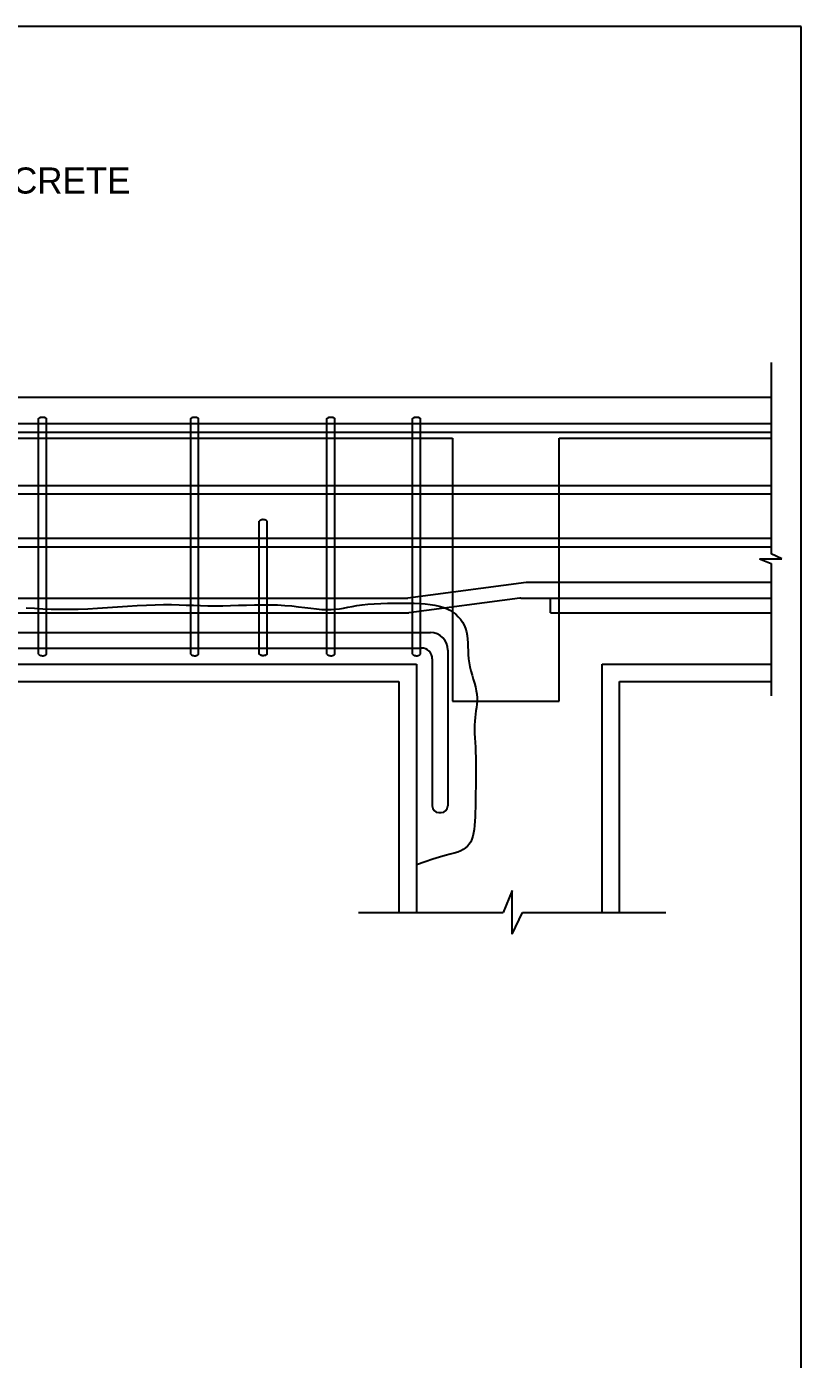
# Model space of a CAD drawing. Header units: millimetres. Extents: x -8855 to 105318, y -17958 to 67465.
# Drawn here: x 47950 to 55071, y 19883 to 32142 of the extents above; entities that cross this region are included whole.
import ezdxf
from ezdxf.lldxf.tags import DXFTag

# ---------------------------------------------------------------- set-up
doc = ezdxf.new("R2010")
doc.units = ezdxf.units.MM
doc.header["$LTSCALE"] = 25
doc.header["$PDMODE"] = 34
doc.layers.add('REN', color=3, linetype='Continuous')
doc.layers.add('TEXT', color=2, linetype='Continuous')
doc.styles.add('ROMANS', font='stylu.ttf')
tags = doc.linetypes.add('HIDDEN2', pattern=[4.7625, 3.175, -1.5875]).pattern_tags.tags
tags[6:7] = [DXFTag(74, 4), DXFTag(75, 0), DXFTag(340, '0'), DXFTag(46, 1.0), DXFTag(50, 0.0), DXFTag(44, 0.0), DXFTag(45, 0.0)]
tags[4:5] = [DXFTag(74, 4), DXFTag(75, 0), DXFTag(340, '0'), DXFTag(46, 1.0), DXFTag(50, 0.0), DXFTag(44, 0.0), DXFTag(45, 0.0)]

msp = doc.modelspace()

# ---------------------------------------------------------------- linework, layer by layer
for p, q in [((55070.86848, 32141.71581), (35591.0088, 32141.71581)), ((55070.86848, 3906.40728), (55070.86848, 32141.71581)), ((54794.2332, 29051.99073), (54794.2332, 27291.87886)), ((35731.41246, 28733.75498), (54794.2332, 28733.75498)), ((48059.34054, 26369.53701), (48059.34054, 28536.90988)), ((48132.1673, 26369.53701), (48132.1673, 28536.90988)), ((49457.69736, 26369.53701), (49457.69736, 28536.90988)), ((49530.52412, 26369.53701), (49530.52412, 28536.90988)), ((50710.39204, 26369.53701), (50710.39204, 28536.90988)), ((50710.39204, 26369.53701), (50710.39204, 28536.90988)), ((50783.2188, 26369.53701), (50783.2188, 28536.90988)), ((50783.2188, 26369.53701), (50783.2188, 28536.90988)), ((51496.96779, 26369.53701), (51496.96779, 28536.90988)), ((51569.79455, 26369.53701), (51569.79455, 28536.90988)), ((50088.24086, 26369.53701), (50088.24086, 27592.98049)), ((50161.06762, 26369.53701), (50161.06762, 27592.98049)), ((54687.55544, 27246.30702), (54794.2332, 27202.61729)), ((54687.55544, 27246.30702), (54891.96397, 27246.30702)), ((54891.96397, 27246.30702), (54794.2332, 27291.87886)), ((54794.2332, 27202.61729), (54794.2332, 25988.01263)), ((52540.84252, 27029.27813), (51453.93456, 26885.37625)), ((52483.20094, 26884.33816), (51462.90631, 26749.25559)), ((52764.23025, 26748.73655), (52764.23025, 26884.8572)), ((38410.63133, 26278.63429), (51531.83648, 26278.63429)), ((51531.83648, 26278.63429), (51531.83648, 23992.73946)), ((53238.65997, 23992.73946), (53238.65997, 26278.63429)), ((53238.65997, 26278.63429), (54794.2332, 26278.63429)), ((38570.63133, 26118.63429), (51371.83648, 26118.63429)), ((51371.83648, 26118.63429), (51371.83648, 23992.73946)), ((53398.65997, 23992.73946), (53398.65997, 26118.63429)), ((53398.65997, 26118.63429), (54794.2332, 26118.63429)), ((52412.12763, 24197.13215), (52331.08817, 23992.73946)), ((52412.12763, 23795.37167), (52412.12763, 24197.13215)), ((50998.87481, 23992.73946), (52331.08817, 23992.73946)), ((52412.12763, 23795.37167), (52508.78606, 23992.73946)), ((52508.78606, 23992.73946), (53825.38045, 23992.73946))]:
    msp.add_line(p, q)
at = {"color": 8}
for p, q in [((45652.51274, 28357.87648), (51865.60007, 28357.87648)), ((51865.60007, 28357.87648), (51865.60007, 25936.41776)), ((52843.28487, 25936.41776), (52843.28487, 28357.87648)), ((52843.28487, 28357.87648), (54794.2332, 28357.87648)), ((51865.60007, 25936.41776), (52843.28487, 25936.41776))]:
    msp.add_line(p, q, dxfattribs=at)
at = {"linetype": 'HIDDEN2'}
for p, q in [((54794.2332, 27029.79717), (52548.71754, 27029.79717)), ((39207.94271, 26885.37625), (51453.93456, 26885.37625)), ((52491.07596, 26884.8572), (54794.2332, 26884.8572)), ((39198.97097, 26749.25559), (51462.90631, 26749.25559)), ((52764.23025, 26748.73655), (54794.2332, 26748.73655))]:
    msp.add_line(p, q, dxfattribs=at)
for points in [[(48059.34054, 28536.90988), (48062.35652, 28539.37589), (48064.93063, 28541.38914), (48067.12315, 28543.00689), (48068.99434, 28544.28638), (48070.60446, 28545.28488), (48072.01377, 28546.05966), (48073.28256, 28546.66796), (48074.47107, 28547.16705), (48075.63028, 28547.6054), (48076.77398, 28547.9963), (48077.90668, 28548.34423), (48079.03288, 28548.6537), (48080.15708, 28548.9292), (48081.28378, 28549.17522), (48082.41749, 28549.39627), (48083.5627, 28549.59684), (48084.72366, 28549.78084), (48085.90363, 28549.94985), (48087.10561, 28550.10487), (48088.3326, 28550.2469), (48089.5876, 28550.37694), (48090.87361, 28550.496), (48092.19364, 28550.60506), (48093.55067, 28550.70513), (48094.94623, 28550.79587), (48096.37579, 28550.87163), (48097.83336, 28550.92541), (48099.31294, 28550.95022), (48100.80853, 28550.93906), (48102.31412, 28550.88495), (48103.82372, 28550.78087), (48105.33131, 28550.61985), (48106.83374, 28550.39506), (48108.33916, 28550.10033), (48109.8586, 28549.72968), (48111.40304, 28549.27709), (48112.98351, 28548.73659), (48114.61099, 28548.10218), (48116.29649, 28547.36786), (48118.05103, 28546.52764), (48119.87832, 28545.57871), (48121.75299, 28544.53107), (48123.64238, 28543.39788), (48125.51384, 28542.19231), (48127.33472, 28540.92756), (48129.07236, 28539.61678), (48130.6941, 28538.27316), (48132.1673, 28536.90988)], [(49457.69736, 28536.90988), (49460.71334, 28539.37589), (49463.28746, 28541.38914), (49465.47997, 28543.00689), (49467.35116, 28544.28638), (49468.96128, 28545.28488), (49470.3706, 28546.05966), (49471.63938, 28546.66796), (49472.82789, 28547.16705), (49473.9871, 28547.6054), (49475.13081, 28547.9963), (49476.26351, 28548.34423), (49477.38971, 28548.6537), (49478.51391, 28548.9292), (49479.64061, 28549.17522), (49480.77431, 28549.39627), (49481.91952, 28549.59684), (49483.08049, 28549.78084), (49484.26046, 28549.94985), (49485.46244, 28550.10487), (49486.68943, 28550.2469), (49487.94443, 28550.37694), (49489.23044, 28550.496), (49490.55046, 28550.60506), (49491.9075, 28550.70513), (49493.30305, 28550.79587), (49494.73261, 28550.87163), (49496.19019, 28550.92541), (49497.66977, 28550.95022), (49499.16536, 28550.93906), (49500.67095, 28550.88495), (49502.18054, 28550.78087), (49503.68813, 28550.61985), (49505.19056, 28550.39506), (49506.69599, 28550.10033), (49508.21542, 28549.72968), (49509.75987, 28549.27709), (49511.34033, 28548.73659), (49512.96781, 28548.10218), (49514.65332, 28547.36786), (49516.40785, 28546.52764), (49518.23514, 28545.57871), (49520.10981, 28544.53107), (49521.99921, 28543.39788), (49523.87067, 28542.19231), (49525.69155, 28540.92756), (49527.42918, 28539.61678), (49529.05093, 28538.27316), (49530.52412, 28536.90988)], [(50710.39204, 28536.90988), (50713.40802, 28539.37589), (50715.98214, 28541.38914), (50718.17466, 28543.00689), (50720.04584, 28544.28638), (50721.65596, 28545.28488), (50723.06528, 28546.05966), (50724.33406, 28546.66796), (50725.52257, 28547.16705), (50726.68178, 28547.6054), (50727.82549, 28547.9963), (50728.95819, 28548.34423), (50730.08439, 28548.6537), (50731.20859, 28548.9292), (50732.33529, 28549.17522), (50733.469, 28549.39627), (50734.6142, 28549.59684), (50735.77517, 28549.78084), (50736.95514, 28549.94985), (50738.15712, 28550.10487), (50739.38411, 28550.2469), (50740.63911, 28550.37694), (50741.92512, 28550.496), (50743.24515, 28550.60506), (50744.60218, 28550.70513), (50745.99773, 28550.79587), (50747.4273, 28550.87163), (50748.88487, 28550.92541), (50750.36445, 28550.95022), (50751.86004, 28550.93906), (50753.36563, 28550.88495), (50754.87522, 28550.78087), (50756.38282, 28550.61985), (50757.88524, 28550.39506), (50759.39067, 28550.10033), (50760.91011, 28549.72968), (50762.45455, 28549.27709), (50764.03501, 28548.73659), (50765.66249, 28548.10218), (50767.348, 28547.36786), (50769.10253, 28546.52764), (50770.92983, 28545.57871), (50772.8045, 28544.53107), (50774.69389, 28543.39788), (50776.56535, 28542.19231), (50778.38623, 28540.92756), (50780.12387, 28539.61678), (50781.74561, 28538.27316), (50783.2188, 28536.90988)], [(50710.39204, 28536.90988), (50713.40802, 28539.37589), (50715.98214, 28541.38914), (50718.17466, 28543.00689), (50720.04584, 28544.28638), (50721.65596, 28545.28488), (50723.06528, 28546.05966), (50724.33406, 28546.66796), (50725.52257, 28547.16705), (50726.68178, 28547.6054), (50727.82549, 28547.9963), (50728.95819, 28548.34423), (50730.08439, 28548.6537), (50731.20859, 28548.9292), (50732.33529, 28549.17522), (50733.469, 28549.39627), (50734.6142, 28549.59684), (50735.77517, 28549.78084), (50736.95514, 28549.94985), (50738.15712, 28550.10487), (50739.38411, 28550.2469), (50740.63911, 28550.37694), (50741.92512, 28550.496), (50743.24515, 28550.60506), (50744.60218, 28550.70513), (50745.99773, 28550.79587), (50747.4273, 28550.87163), (50748.88487, 28550.92541), (50750.36445, 28550.95022), (50751.86004, 28550.93906), (50753.36563, 28550.88495), (50754.87522, 28550.78087), (50756.38282, 28550.61985), (50757.88524, 28550.39506), (50759.39067, 28550.10033), (50760.91011, 28549.72968), (50762.45455, 28549.27709), (50764.03501, 28548.73659), (50765.66249, 28548.10218), (50767.348, 28547.36786), (50769.10253, 28546.52764), (50770.92983, 28545.57871), (50772.8045, 28544.53107), (50774.69389, 28543.39788), (50776.56535, 28542.19231), (50778.38623, 28540.92756), (50780.12387, 28539.61678), (50781.74561, 28538.27316), (50783.2188, 28536.90988)], [(51496.96779, 28536.90988), (51499.98377, 28539.37589), (51502.55788, 28541.38914), (51504.7504, 28543.00689), (51506.62159, 28544.28638), (51508.23171, 28545.28488), (51509.64102, 28546.05966), (51510.90981, 28546.66796), (51512.09832, 28547.16705), (51513.25753, 28547.6054), (51514.40123, 28547.9963), (51515.53393, 28548.34423), (51516.66013, 28548.6537), (51517.78433, 28548.9292), (51518.91103, 28549.17522), (51520.04474, 28549.39627), (51521.18995, 28549.59684), (51522.35091, 28549.78084), (51523.53088, 28549.94985), (51524.73286, 28550.10487), (51525.95985, 28550.2469), (51527.21485, 28550.37694), (51528.50086, 28550.496), (51529.82089, 28550.60506), (51531.17792, 28550.70513), (51532.57347, 28550.79587), (51534.00304, 28550.87163), (51535.46061, 28550.92541), (51536.94019, 28550.95022), (51538.43578, 28550.93906), (51539.94137, 28550.88495), (51541.45097, 28550.78087), (51542.95856, 28550.61985), (51544.46098, 28550.39506), (51545.96641, 28550.10033), (51547.48585, 28549.72968), (51549.03029, 28549.27709), (51550.61075, 28548.73659), (51552.23824, 28548.10218), (51553.92374, 28547.36786), (51555.67828, 28546.52764), (51557.50557, 28545.57871), (51559.38024, 28544.53107), (51561.26963, 28543.39788), (51563.14109, 28542.19231), (51564.96197, 28540.92756), (51566.69961, 28539.61678), (51568.32135, 28538.27316), (51569.79455, 28536.90988)], [(50161.06762, 27592.98049), (50158.05164, 27595.44651), (50155.47753, 27597.45976), (50153.28501, 27599.0775), (50151.41382, 27600.357), (50149.8037, 27601.3555), (50148.39438, 27602.13027), (50147.1256, 27602.73858), (50145.93709, 27603.23767), (50144.77788, 27603.67602), (50143.63418, 27604.06691), (50142.50148, 27604.41485), (50141.37528, 27604.72432), (50140.25108, 27604.99982), (50139.12438, 27605.24584), (50137.99067, 27605.46689), (50136.84546, 27605.66746), (50135.6845, 27605.85145), (50134.50453, 27606.02046), (50133.30255, 27606.17548), (50132.07556, 27606.31752), (50130.82056, 27606.44756), (50129.53455, 27606.56661), (50128.21452, 27606.67568), (50126.85749, 27606.77575), (50125.46193, 27606.86649), (50124.03237, 27606.94225), (50122.5748, 27606.99603), (50121.09522, 27607.02084), (50119.59963, 27607.00968), (50118.09404, 27606.95556), (50116.58444, 27606.85149), (50115.07685, 27606.69047), (50113.57442, 27606.46568), (50112.069, 27606.17095), (50110.54956, 27605.80029), (50109.00512, 27605.34771), (50107.42465, 27604.80721), (50105.79717, 27604.1728), (50104.11167, 27603.43848), (50102.35713, 27602.59825), (50100.52984, 27601.64933), (50098.65517, 27600.60168), (50096.76578, 27599.46849), (50094.89432, 27598.26293), (50093.07344, 27596.99818), (50091.3358, 27595.6874), (50089.71406, 27594.34378), (50088.24086, 27592.98049)], [(47945.4197, 26795.70475), (48020.73658, 26791.47591), (48097.25338, 26787.68038), (48175.37005, 26784.65519), (48255.48657, 26782.73737), (48338.0029, 26782.26393), (48423.31902, 26783.57191), (48511.59474, 26786.85388), (48602.02923, 26791.72467), (48693.5815, 26797.65468), (48785.21055, 26804.1143), (48875.87542, 26810.57392), (48964.53509, 26816.50393), (49050.1486, 26821.37472), (49131.67494, 26824.65669), (49208.40569, 26825.98472), (49280.96267, 26825.6517), (49350.30028, 26824.11503), (49417.37288, 26821.83209), (49483.13486, 26819.26028), (49548.5406, 26816.85698), (49614.5445, 26815.07958), (49682.10092, 26814.38547), (49751.89818, 26815.07576), (49823.56025, 26816.82646), (49896.44506, 26819.15727), (49969.91049, 26821.58793), (50043.31447, 26823.63816), (50116.0149, 26824.82766), (50187.36968, 26824.67617), (50256.73673, 26822.70341), (50323.56052, 26818.61687), (50387.63184, 26812.8752), (50448.82805, 26806.12483), (50507.02651, 26799.01218), (50562.10457, 26792.18367), (50613.93961, 26786.28573), (50662.40897, 26781.96479), (50707.39002, 26779.86726), (50748.96973, 26780.44818), (50788.07354, 26783.39695), (50825.83649, 26788.2116), (50863.39363, 26794.39013), (50901.88, 26801.43056), (50942.43066, 26808.83091), (50986.18065, 26816.08918), (51034.26502, 26822.7034), (51087.42766, 26828.26055), (51144.84783, 26832.70357), (51205.31364, 26836.06437), (51267.61319, 26838.37486), (51330.5346, 26839.66696), (51392.86597, 26839.97256), (51453.3954, 26839.32358), (51510.911, 26837.75194), (51564.44199, 26835.24762), (51613.98203, 26831.6329), (51659.76589, 26826.68812), (51702.02833, 26820.19365), (51741.00414, 26811.92982), (51776.92806, 26801.67699), (51810.03489, 26789.21552), (51840.55938, 26774.32576), (51868.68216, 26756.85324), (51894.36723, 26736.90428), (51917.52446, 26714.65038), (51938.0637, 26690.26305), (51955.89482, 26663.91378), (51970.92768, 26635.77408), (51983.07213, 26606.01544), (51992.23803, 26574.80939), (51998.47045, 26542.32139), (52002.35524, 26508.69289), (52004.61346, 26474.0593), (52005.96615, 26438.55603), (52007.13438, 26402.31851), (52008.83919, 26365.48216), (52011.80165, 26328.18238), (52016.74281, 26290.55461), (52024.139, 26252.74779), (52033.48769, 26214.96504), (52044.04163, 26177.42303), (52055.05356, 26140.3384), (52065.77623, 26103.92782), (52075.4624, 26068.40795), (52083.36479, 26033.99544), (52088.73617, 26000.90696), (52091.05828, 25969.24681), (52090.72885, 25938.66995), (52088.3746, 25908.719), (52084.62227, 25878.93655), (52080.09857, 25848.86523), (52075.43025, 25818.04764), (52071.24403, 25786.0264), (52068.16664, 25752.34411), (52066.66812, 25716.65171), (52066.59179, 25679.03347), (52067.62429, 25639.68196), (52069.45226, 25598.78977), (52071.76232, 25556.54948), (52074.24111, 25513.15369), (52076.57528, 25468.79497), (52078.45145, 25423.66591), (52079.62857, 25377.94706), (52080.15486, 25331.77082), (52080.15085, 25285.25756), (52079.73704, 25238.52765), (52079.03398, 25191.70144), (52078.16219, 25144.8993), (52077.24218, 25098.2416), (52076.39449, 25051.84871), (52075.68339, 25005.88111), (52074.94819, 24960.65977), (52073.97194, 24916.5458), (52072.5377, 24873.90029), (52070.42852, 24833.08433), (52067.42746, 24794.45903), (52063.31757, 24758.38547), (52057.88191, 24725.22476), (52050.90153, 24695.24572), (52042.14944, 24668.34803), (52031.39664, 24644.33912), (52018.41413, 24623.0264), (52002.97293, 24604.21727), (51984.84402, 24587.71917), (51963.79841, 24573.3395), (51939.60712, 24560.88568), (51911.89754, 24550.01667), (51879.72277, 24539.79764), (51841.99229, 24529.14529), (51797.61559, 24516.97633), (51745.50217, 24502.20748), (51684.56152, 24483.75543), (51613.70312, 24460.53691), (51531.83648, 24431.46863)], [(48059.34054, 26369.53701), (48062.35652, 26367.07099), (48064.93063, 26365.05774), (48067.12315, 26363.44), (48068.99434, 26362.1605), (48070.60446, 26361.162), (48072.01377, 26360.38723), (48073.28256, 26359.77892), (48074.47107, 26359.27983), (48075.63028, 26358.84148), (48076.77398, 26358.45059), (48077.90668, 26358.10265), (48079.03288, 26357.79319), (48080.15708, 26357.51769), (48081.28378, 26357.27166), (48082.41749, 26357.05061), (48083.5627, 26356.85004), (48084.72366, 26356.66605), (48085.90363, 26356.49704), (48087.10561, 26356.34202), (48088.3326, 26356.19998), (48089.5876, 26356.06994), (48090.87361, 26355.95089), (48092.19364, 26355.84183), (48093.55067, 26355.74175), (48094.94623, 26355.65101), (48096.37579, 26355.57525), (48097.83336, 26355.52147), (48099.31294, 26355.49666), (48100.80853, 26355.50782), (48102.31412, 26355.56194), (48103.82372, 26355.66601), (48105.33131, 26355.82703), (48106.83374, 26356.05182), (48108.33916, 26356.34655), (48109.8586, 26356.71721), (48111.40304, 26357.16979), (48112.98351, 26357.71029), (48114.61099, 26358.3447), (48116.29649, 26359.07902), (48118.05103, 26359.91925), (48119.87832, 26360.86817), (48121.75299, 26361.91582), (48123.64238, 26363.04901), (48125.51384, 26364.25457), (48127.33472, 26365.51932), (48129.07236, 26366.8301), (48130.6941, 26368.17372), (48132.1673, 26369.53701)], [(49457.69736, 26369.53701), (49460.71334, 26367.07099), (49463.28746, 26365.05774), (49465.47997, 26363.44), (49467.35116, 26362.1605), (49468.96128, 26361.162), (49470.3706, 26360.38723), (49471.63938, 26359.77892), (49472.82789, 26359.27983), (49473.9871, 26358.84148), (49475.13081, 26358.45059), (49476.26351, 26358.10265), (49477.38971, 26357.79319), (49478.51391, 26357.51769), (49479.64061, 26357.27166), (49480.77431, 26357.05061), (49481.91952, 26356.85004), (49483.08049, 26356.66605), (49484.26046, 26356.49704), (49485.46244, 26356.34202), (49486.68943, 26356.19998), (49487.94443, 26356.06994), (49489.23044, 26355.95089), (49490.55046, 26355.84183), (49491.9075, 26355.74175), (49493.30305, 26355.65101), (49494.73261, 26355.57525), (49496.19019, 26355.52147), (49497.66977, 26355.49666), (49499.16536, 26355.50782), (49500.67095, 26355.56194), (49502.18054, 26355.66601), (49503.68813, 26355.82703), (49505.19056, 26356.05182), (49506.69599, 26356.34655), (49508.21542, 26356.71721), (49509.75987, 26357.16979), (49511.34033, 26357.71029), (49512.96781, 26358.3447), (49514.65332, 26359.07902), (49516.40785, 26359.91925), (49518.23514, 26360.86817), (49520.10981, 26361.91582), (49521.99921, 26363.04901), (49523.87067, 26364.25457), (49525.69155, 26365.51932), (49527.42918, 26366.8301), (49529.05093, 26368.17372), (49530.52412, 26369.53701)], [(50161.06762, 26369.53701), (50158.05164, 26367.07099), (50155.47753, 26365.05774), (50153.28501, 26363.44), (50151.41382, 26362.1605), (50149.8037, 26361.162), (50148.39438, 26360.38723), (50147.1256, 26359.77892), (50145.93709, 26359.27983), (50144.77788, 26358.84148), (50143.63418, 26358.45059), (50142.50148, 26358.10265), (50141.37528, 26357.79319), (50140.25108, 26357.51769), (50139.12438, 26357.27166), (50137.99067, 26357.05061), (50136.84546, 26356.85004), (50135.6845, 26356.66605), (50134.50453, 26356.49704), (50133.30255, 26356.34202), (50132.07556, 26356.19998), (50130.82056, 26356.06994), (50129.53455, 26355.95089), (50128.21452, 26355.84183), (50126.85749, 26355.74175), (50125.46193, 26355.65101), (50124.03237, 26355.57525), (50122.5748, 26355.52147), (50121.09522, 26355.49666), (50119.59963, 26355.50782), (50118.09404, 26355.56194), (50116.58444, 26355.66601), (50115.07685, 26355.82703), (50113.57442, 26356.05182), (50112.069, 26356.34655), (50110.54956, 26356.71721), (50109.00512, 26357.16979), (50107.42465, 26357.71029), (50105.79717, 26358.3447), (50104.11167, 26359.07902), (50102.35713, 26359.91925), (50100.52984, 26360.86817), (50098.65517, 26361.91582), (50096.76578, 26363.04901), (50094.89432, 26364.25457), (50093.07344, 26365.51932), (50091.3358, 26366.8301), (50089.71406, 26368.17372), (50088.24086, 26369.53701)], [(50710.39204, 26369.53701), (50713.40802, 26367.07099), (50715.98214, 26365.05774), (50718.17466, 26363.44), (50720.04584, 26362.1605), (50721.65596, 26361.162), (50723.06528, 26360.38723), (50724.33406, 26359.77892), (50725.52257, 26359.27983), (50726.68178, 26358.84148), (50727.82549, 26358.45059), (50728.95819, 26358.10265), (50730.08439, 26357.79319), (50731.20859, 26357.51769), (50732.33529, 26357.27166), (50733.469, 26357.05061), (50734.6142, 26356.85004), (50735.77517, 26356.66605), (50736.95514, 26356.49704), (50738.15712, 26356.34202), (50739.38411, 26356.19998), (50740.63911, 26356.06994), (50741.92512, 26355.95089), (50743.24515, 26355.84183), (50744.60218, 26355.74175), (50745.99773, 26355.65101), (50747.4273, 26355.57525), (50748.88487, 26355.52147), (50750.36445, 26355.49666), (50751.86004, 26355.50782), (50753.36563, 26355.56194), (50754.87522, 26355.66601), (50756.38282, 26355.82703), (50757.88524, 26356.05182), (50759.39067, 26356.34655), (50760.91011, 26356.71721), (50762.45455, 26357.16979), (50764.03501, 26357.71029), (50765.66249, 26358.3447), (50767.348, 26359.07902), (50769.10253, 26359.91925), (50770.92983, 26360.86817), (50772.8045, 26361.91582), (50774.69389, 26363.04901), (50776.56535, 26364.25457), (50778.38623, 26365.51932), (50780.12387, 26366.8301), (50781.74561, 26368.17372), (50783.2188, 26369.53701)], [(50710.39204, 26369.53701), (50713.40802, 26367.07099), (50715.98214, 26365.05774), (50718.17466, 26363.44), (50720.04584, 26362.1605), (50721.65596, 26361.162), (50723.06528, 26360.38723), (50724.33406, 26359.77892), (50725.52257, 26359.27983), (50726.68178, 26358.84148), (50727.82549, 26358.45059), (50728.95819, 26358.10265), (50730.08439, 26357.79319), (50731.20859, 26357.51769), (50732.33529, 26357.27166), (50733.469, 26357.05061), (50734.6142, 26356.85004), (50735.77517, 26356.66605), (50736.95514, 26356.49704), (50738.15712, 26356.34202), (50739.38411, 26356.19998), (50740.63911, 26356.06994), (50741.92512, 26355.95089), (50743.24515, 26355.84183), (50744.60218, 26355.74175), (50745.99773, 26355.65101), (50747.4273, 26355.57525), (50748.88487, 26355.52147), (50750.36445, 26355.49666), (50751.86004, 26355.50782), (50753.36563, 26355.56194), (50754.87522, 26355.66601), (50756.38282, 26355.82703), (50757.88524, 26356.05182), (50759.39067, 26356.34655), (50760.91011, 26356.71721), (50762.45455, 26357.16979), (50764.03501, 26357.71029), (50765.66249, 26358.3447), (50767.348, 26359.07902), (50769.10253, 26359.91925), (50770.92983, 26360.86817), (50772.8045, 26361.91582), (50774.69389, 26363.04901), (50776.56535, 26364.25457), (50778.38623, 26365.51932), (50780.12387, 26366.8301), (50781.74561, 26368.17372), (50783.2188, 26369.53701)], [(51496.96779, 26369.53701), (51499.98377, 26367.07099), (51502.55788, 26365.05774), (51504.7504, 26363.44), (51506.62159, 26362.1605), (51508.23171, 26361.162), (51509.64102, 26360.38723), (51510.90981, 26359.77892), (51512.09832, 26359.27983), (51513.25753, 26358.84148), (51514.40123, 26358.45059), (51515.53393, 26358.10265), (51516.66013, 26357.79319), (51517.78433, 26357.51769), (51518.91103, 26357.27166), (51520.04474, 26357.05061), (51521.18995, 26356.85004), (51522.35091, 26356.66605), (51523.53088, 26356.49704), (51524.73286, 26356.34202), (51525.95985, 26356.19998), (51527.21485, 26356.06994), (51528.50086, 26355.95089), (51529.82089, 26355.84183), (51531.17792, 26355.74175), (51532.57347, 26355.65101), (51534.00304, 26355.57525), (51535.46061, 26355.52147), (51536.94019, 26355.49666), (51538.43578, 26355.50782), (51539.94137, 26355.56194), (51541.45097, 26355.66601), (51542.95856, 26355.82703), (51544.46098, 26356.05182), (51545.96641, 26356.34655), (51547.48585, 26356.71721), (51549.03029, 26357.16979), (51550.61075, 26357.71029), (51552.23824, 26358.3447), (51553.92374, 26359.07902), (51555.67828, 26359.91925), (51557.50557, 26360.86817), (51559.38024, 26361.91582), (51561.26963, 26363.04901), (51563.14109, 26364.25457), (51564.96197, 26365.51932), (51566.69961, 26366.8301), (51568.32135, 26368.17372), (51569.79455, 26369.53701)]]:
    msp.add_lwpolyline(points)
for centre in [(52548.71754, 26969.79717), (52491.07596, 26824.8572)]:
    msp.add_arc(centre, 60, 90, 97.541849664)
at = {"layer": 'DEFPOINTS', "color": 0, "linetype": 'ByBlock'}
msp.add_point((49421.0902, 26278.63429), dxfattribs=at)
at = {"layer": 'REN'}
for p, q in [((35731.41246, 28490.58142), (54794.2332, 28490.58142)), ((35731.41246, 28412.73406), (54794.2332, 28412.73406)), ((35731.41246, 27922.61521), (54794.2332, 27922.61521)), ((35731.41246, 27844.76785), (54794.2332, 27844.76785)), ((35731.41246, 27435.78702), (54794.2332, 27435.78702)), ((35731.41246, 27357.93967), (54794.2332, 27357.93967)), ((38281.32603, 26567.93959), (51661.14177, 26567.93959)), ((38363.58769, 26425.67793), (51578.88012, 26425.67793)), ((51821.14177, 26407.93959), (51821.14177, 24973.20768)), ((51678.88012, 26325.67793), (51678.88012, 24973.20768)), ((51738.88012, 24913.20768), (51761.14177, 24913.20768))]:
    msp.add_line(p, q, dxfattribs=at)
for centre, radius, start, end in [((51661.14177, 26407.93959), 160, 0, 90), ((51578.88012, 26325.67793), 100, 0, 90), ((51738.88012, 24973.20768), 60, 180, 270), ((51761.14177, 24973.20768), 60, 270, 0)]:
    msp.add_arc(centre, radius, start, end, dxfattribs=at)

# ---------------------------------------------------------------- texts
at = {"layer": 'TEXT', "style": 'ROMANS'}
msp.add_text('DAMAGE CATEGARY NO.3&4 - REBAR CORROSION SEVERE CONCRETE', height=240, dxfattribs=at).set_placement((37686.3049, 30606.47933))

doc.saveas('drawing.dxf')
